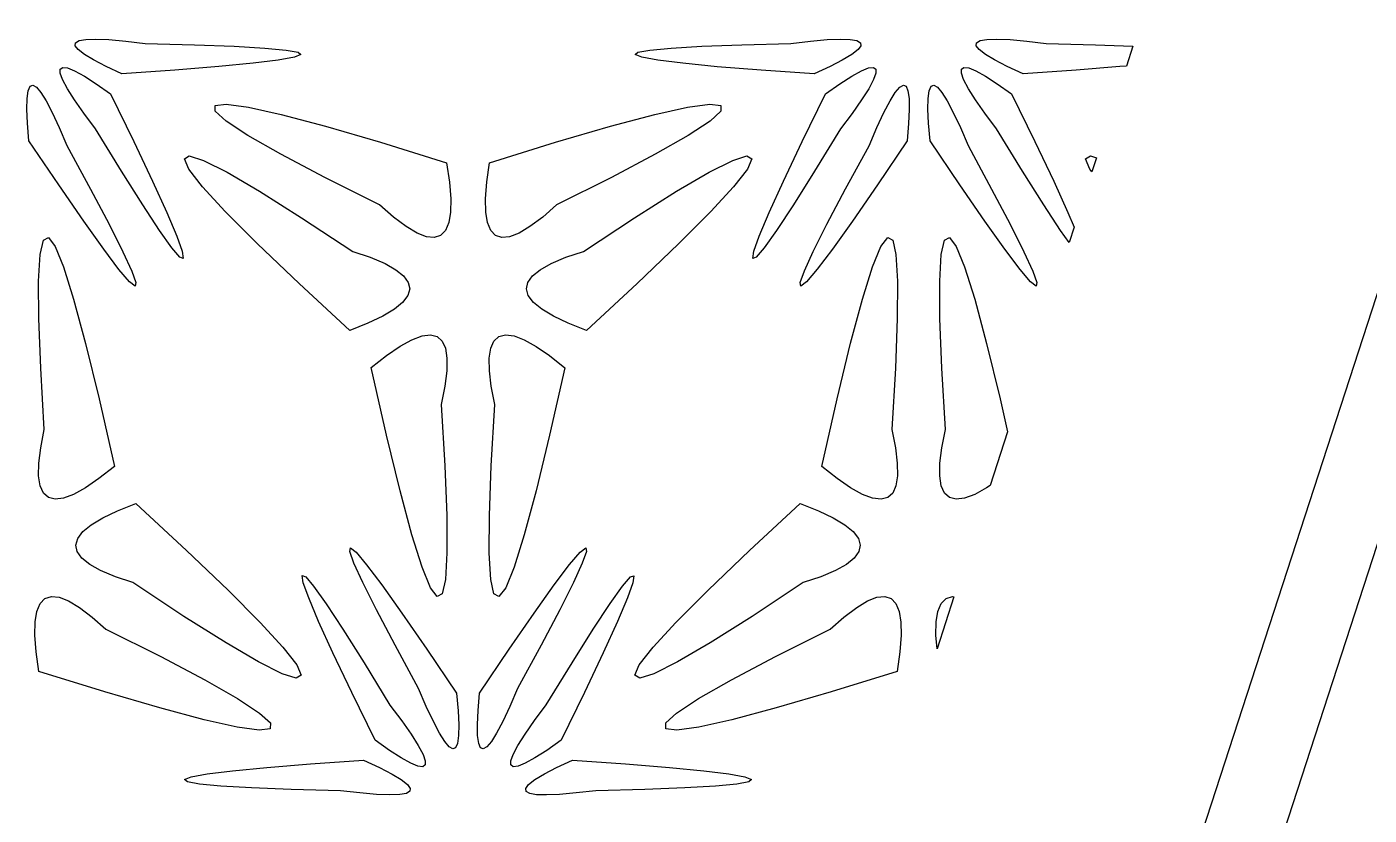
# Model space of a CAD drawing. Header units: metres. Extents: x 20 to 1108, y 20 to 485.
# Drawn here: x 321.1 to 373.2, y 135.4 to 166 of the extents above; entities that cross this region are included whole.
import ezdxf

# ---------------------------------------------------------------- set-up
doc = ezdxf.new("R2010")
doc.units = ezdxf.units.M

msp = doc.modelspace()

# ---------------------------------------------------------------- linework, layer by layer
for p, q in [((329.463, 20.0001), (404.463, 250.826)), ((407.617, 250.826), (332.617, 20)), ((322.955, 165.247), (322.968, 165.363)), ((322.968, 165.363), (323.107, 165.445)), ((323.107, 165.445), (323.369, 165.492)), ((323.369, 165.492), (323.756, 165.505)), ((323.756, 165.505), (324.266, 165.484)), ((324.266, 165.484), (324.915, 165.429)), ((324.915, 165.429), (325.671, 165.339)), ((325.671, 165.339), (327.582, 165.288)), ((327.582, 165.288), (329.129, 165.228)), ((347.297, 165.229), (348.844, 165.288)), ((348.844, 165.288), (350.755, 165.34)), ((350.755, 165.34), (351.512, 165.428)), ((351.512, 165.428), (352.161, 165.485)), ((352.161, 165.485), (352.67, 165.506)), ((352.67, 165.506), (353.057, 165.493)), ((353.057, 165.493), (353.32, 165.445)), ((353.32, 165.445), (353.458, 165.364)), ((353.458, 165.364), (353.471, 165.248)), ((357.955, 165.247), (357.968, 165.363)), ((357.968, 165.363), (358.107, 165.445)), ((358.107, 165.445), (358.369, 165.492)), ((358.369, 165.492), (358.756, 165.505)), ((358.756, 165.505), (359.266, 165.484)), ((359.266, 165.484), (359.915, 165.429)), ((359.915, 165.429), (360.671, 165.339)), ((360.671, 165.339), (362.582, 165.288)), ((362.582, 165.288), (364.034, 165.232)), ((323.066, 165.099), (322.955, 165.247)), ((323.31, 164.91), (323.066, 165.099)), ((323.666, 164.695), (323.31, 164.91)), ((329.129, 165.228), (330.319, 165.159)), ((330.319, 165.159), (331.151, 165.081)), ((331.466, 164.798), (330.842, 164.684)), ((331.151, 165.081), (331.613, 164.995)), ((331.721, 164.901), (331.466, 164.798)), ((331.613, 164.995), (331.721, 164.901)), ((344.705, 164.901), (344.814, 164.996)), ((344.96, 164.798), (344.705, 164.901)), ((344.814, 164.996), (345.276, 165.081)), ((345.584, 164.684), (344.96, 164.798)), ((345.276, 165.081), (346.108, 165.159)), ((346.108, 165.159), (347.297, 165.229)), ((353.117, 164.91), (352.749, 164.69)), ((353.361, 165.1), (353.117, 164.91)), ((353.471, 165.248), (353.361, 165.1)), ((358.066, 165.099), (357.955, 165.247)), ((358.31, 164.91), (358.066, 165.099)), ((358.666, 164.695), (358.31, 164.91)), ((364.034, 165.232), (363.784, 164.46)), ((322.374, 164.176), (322.376, 164.337)), ((322.376, 164.337), (322.47, 164.407)), ((322.47, 164.407), (322.659, 164.384)), ((322.659, 164.384), (322.932, 164.273)), ((322.932, 164.273), (323.315, 164.062)), ((324.153, 164.441), (323.666, 164.695)), ((324.771, 164.151), (324.153, 164.441)), ((326.828, 164.298), (324.771, 164.151)), ((328.533, 164.436), (326.828, 164.298)), ((329.865, 164.565), (328.533, 164.436)), ((330.842, 164.684), (329.865, 164.565)), ((346.562, 164.566), (345.584, 164.684)), ((347.893, 164.434), (346.562, 164.566)), ((349.597, 164.299), (347.893, 164.434)), ((351.656, 164.152), (349.597, 164.299)), ((352.274, 164.443), (351.656, 164.152)), ((352.749, 164.69), (352.274, 164.443)), ((353.114, 164.064), (353.491, 164.27)), ((353.491, 164.27), (353.77, 164.385)), ((353.77, 164.385), (353.956, 164.407)), ((353.956, 164.407), (354.049, 164.337)), ((354.049, 164.337), (354.051, 164.176)), ((357.374, 164.176), (357.376, 164.337)), ((357.376, 164.337), (357.47, 164.407)), ((357.47, 164.407), (357.659, 164.384)), ((357.659, 164.384), (357.932, 164.273)), ((357.932, 164.273), (358.315, 164.062)), ((359.153, 164.441), (358.666, 164.695)), ((359.771, 164.151), (359.153, 164.441)), ((361.828, 164.298), (359.771, 164.151)), ((363.533, 164.436), (361.828, 164.298)), ((363.784, 164.46), (363.533, 164.436)), ((321.199, 163.672), (321.305, 163.72)), ((321.305, 163.72), (321.446, 163.64)), ((322.462, 163.934), (322.374, 164.176)), ((322.653, 163.577), (322.462, 163.934)), ((323.315, 164.062), (323.766, 163.772)), ((323.766, 163.772), (324.326, 163.381)), ((352.099, 163.383), (352.657, 163.772)), ((352.657, 163.772), (353.114, 164.064)), ((353.965, 163.937), (353.774, 163.577)), ((354.051, 164.176), (353.965, 163.937)), ((354.981, 163.64), (355.121, 163.72)), ((355.121, 163.72), (355.228, 163.673)), ((356.199, 163.672), (356.305, 163.72)), ((356.305, 163.72), (356.446, 163.64)), ((357.462, 163.934), (357.374, 164.176)), ((357.653, 163.577), (357.462, 163.934)), ((358.315, 164.062), (358.766, 163.772)), ((358.766, 163.772), (359.326, 163.381)), ((321.076, 162.781), (321.084, 163.196)), ((321.084, 163.196), (321.126, 163.501)), ((321.126, 163.501), (321.199, 163.672)), ((321.446, 163.64), (321.621, 163.432)), ((321.621, 163.432), (321.82, 163.113)), ((322.925, 163.145), (322.653, 163.577)), ((324.326, 163.381), (325.229, 161.526)), ((351.197, 161.526), (352.099, 163.383)), ((353.774, 163.577), (353.5, 163.145)), ((354.607, 163.114), (354.805, 163.432)), ((354.805, 163.432), (354.981, 163.64)), ((355.228, 163.673), (355.3, 163.502)), ((355.3, 163.502), (355.343, 163.197)), ((355.343, 163.197), (355.351, 162.769)), ((356.076, 162.781), (356.083, 163.196)), ((356.083, 163.196), (356.126, 163.501)), ((356.126, 163.501), (356.199, 163.672)), ((356.446, 163.64), (356.621, 163.432)), ((356.621, 163.432), (356.82, 163.113)), ((357.925, 163.145), (357.653, 163.577)), ((359.326, 163.381), (360.229, 161.526)), ((321.099, 162.234), (321.076, 162.781)), ((321.82, 163.113), (322.06, 162.652)), ((323.29, 162.623), (322.925, 163.145)), ((328.393, 162.708), (328.396, 162.932)), ((328.812, 162.321), (328.393, 162.708)), ((328.396, 162.932), (328.824, 162.984)), ((328.824, 162.984), (329.683, 162.866)), ((329.683, 162.866), (330.96, 162.58)), ((345.466, 162.58), (346.743, 162.867)), ((346.743, 162.867), (347.603, 162.984)), ((347.603, 162.984), (348.031, 162.933)), ((348.034, 162.709), (347.615, 162.322)), ((348.031, 162.933), (348.034, 162.709)), ((353.5, 163.145), (353.135, 162.621)), ((354.367, 162.656), (354.607, 163.114)), ((355.351, 162.769), (355.326, 162.233)), ((356.099, 162.234), (356.076, 162.781)), ((356.82, 163.113), (357.06, 162.652)), ((358.29, 162.623), (357.925, 163.145)), ((321.157, 161.553), (321.099, 162.234)), ((322.06, 162.652), (322.337, 162.067)), ((323.745, 162.014), (323.29, 162.623)), ((329.665, 161.76), (328.812, 162.321)), ((330.96, 162.58), (332.679, 162.121)), ((343.747, 162.122), (345.466, 162.58)), ((347.615, 162.322), (346.761, 161.761)), ((353.135, 162.621), (352.68, 162.014)), ((354.092, 162.069), (354.367, 162.656)), ((355.326, 162.233), (355.27, 161.553)), ((356.157, 161.553), (356.099, 162.234)), ((357.06, 162.652), (357.336, 162.067)), ((358.745, 162.014), (358.29, 162.623)), ((322.337, 162.067), (322.635, 161.369)), ((324.749, 160.379), (323.745, 162.014)), ((330.94, 161.032), (329.665, 161.76)), ((332.679, 162.121), (334.817, 161.498)), ((341.61, 161.498), (343.747, 162.122)), ((346.761, 161.761), (345.483, 161.031)), ((352.68, 162.014), (351.676, 160.379)), ((353.789, 161.363), (354.092, 162.069)), ((357.336, 162.067), (357.635, 161.369)), ((359.749, 160.379), (358.745, 162.014)), ((322.315, 159.842), (321.157, 161.553)), ((322.635, 161.369), (323.55, 159.683)), ((325.229, 161.526), (325.963, 159.983)), ((334.817, 161.498), (337.378, 160.705)), ((339.048, 160.705), (341.61, 161.498)), ((350.464, 159.984), (351.197, 161.526)), ((352.878, 159.686), (353.789, 161.363)), ((355.27, 161.553), (354.112, 159.843)), ((357.315, 159.842), (356.157, 161.553)), ((357.635, 161.369), (358.55, 159.683)), ((360.229, 161.526), (360.963, 159.983)), ((327.196, 160.855), (327.385, 160.968)), ((327.366, 160.454), (327.196, 160.855)), ((327.385, 160.968), (327.933, 160.796)), ((327.933, 160.796), (328.854, 160.334)), ((332.645, 160.132), (330.94, 161.032)), ((337.378, 160.705), (337.489, 159.945)), ((338.939, 159.956), (339.048, 160.705)), ((345.483, 161.031), (343.779, 160.131)), ((347.574, 160.334), (348.493, 160.796)), ((348.493, 160.796), (349.041, 160.968)), ((349.041, 160.968), (349.231, 160.855)), ((349.231, 160.855), (349.061, 160.455)), ((362.196, 160.855), (362.385, 160.968)), ((362.366, 160.454), (362.196, 160.855)), ((362.385, 160.968), (362.624, 160.893)), ((362.624, 160.893), (362.448, 160.349)), ((325.576, 159.068), (324.749, 160.379)), ((327.9, 159.765), (327.366, 160.454)), ((328.854, 160.334), (330.114, 159.598)), ((334.778, 159.065), (332.645, 160.132)), ((343.779, 160.131), (341.649, 159.066)), ((346.315, 159.6), (347.574, 160.334)), ((349.061, 160.455), (348.527, 159.766)), ((351.676, 160.379), (350.85, 159.068)), ((360.576, 159.068), (359.749, 160.379)), ((362.448, 160.349), (362.366, 160.454)), ((323.284, 158.44), (322.315, 159.842)), ((323.55, 159.683), (324.272, 158.312)), ((325.963, 159.983), (326.516, 158.765)), ((328.782, 158.808), (327.9, 159.765)), ((330.114, 159.598), (331.748, 158.569)), ((337.489, 159.945), (337.538, 159.304)), ((338.888, 159.305), (338.939, 159.956)), ((344.678, 158.57), (346.315, 159.6)), ((348.527, 159.766), (347.644, 158.808)), ((349.909, 158.765), (350.464, 159.984)), ((352.155, 158.313), (352.878, 159.686)), ((354.112, 159.843), (353.144, 158.44)), ((358.284, 158.44), (357.315, 159.842)), ((358.55, 159.683), (359.272, 158.312)), ((360.963, 159.983), (361.516, 158.765)), ((326.227, 158.076), (325.576, 159.068)), ((335.313, 158.594), (334.778, 159.065)), ((337.538, 159.304), (337.529, 158.786)), ((338.898, 158.787), (338.888, 159.305)), ((341.649, 159.066), (341.114, 158.595)), ((350.85, 159.068), (350.198, 158.075)), ((361.227, 158.076), (360.576, 159.068)), ((326.516, 158.765), (326.904, 157.85)), ((330.034, 157.551), (328.782, 158.808)), ((331.748, 158.569), (333.734, 157.26)), ((335.806, 158.224), (335.313, 158.594)), ((337.529, 158.786), (337.463, 158.381)), ((338.963, 158.381), (338.898, 158.787)), ((341.114, 158.595), (340.619, 158.224)), ((342.692, 157.26), (344.678, 158.57)), ((347.644, 158.808), (346.39, 157.55)), ((349.523, 157.85), (349.909, 158.765)), ((361.516, 158.765), (361.752, 158.207)), ((324.062, 157.347), (323.284, 158.44)), ((324.272, 158.312), (324.806, 157.248)), ((326.71, 157.394), (326.227, 158.076)), ((336.233, 157.971), (335.806, 158.224)), ((337.331, 158.069), (337.147, 157.88)), ((337.463, 158.381), (337.331, 158.069)), ((339.095, 158.07), (338.963, 158.381)), ((339.28, 157.881), (339.095, 158.07)), ((340.619, 158.224), (340.194, 157.971)), ((350.198, 158.075), (349.715, 157.394)), ((351.624, 157.254), (352.155, 158.313)), ((353.144, 158.44), (352.365, 157.347)), ((359.062, 157.347), (358.284, 158.44)), ((359.272, 158.312), (359.806, 157.248)), ((361.558, 157.609), (361.227, 158.076)), ((361.752, 158.207), (361.558, 157.609)), ((321.593, 157.135), (321.72, 157.694)), ((321.72, 157.694), (321.913, 157.802)), ((321.913, 157.802), (322.176, 157.453)), ((326.904, 157.85), (327.112, 157.271)), ((331.648, 156.011), (330.034, 157.551)), ((336.597, 157.827), (336.233, 157.971)), ((336.897, 157.8), (336.597, 157.827)), ((337.147, 157.88), (336.897, 157.8)), ((339.53, 157.8), (339.28, 157.881)), ((339.829, 157.828), (339.53, 157.8)), ((340.194, 157.971), (339.829, 157.828)), ((346.39, 157.55), (344.778, 156.011)), ((349.314, 157.271), (349.523, 157.85)), ((354.251, 157.454), (354.513, 157.802)), ((354.513, 157.802), (354.706, 157.693)), ((354.706, 157.693), (354.833, 157.136)), ((356.593, 157.135), (356.72, 157.694)), ((356.72, 157.694), (356.913, 157.802)), ((356.913, 157.802), (357.176, 157.453)), ((321.534, 156.107), (321.593, 157.135)), ((322.176, 157.453), (322.497, 156.664)), ((324.654, 156.563), (324.062, 157.347)), ((324.806, 157.248), (325.152, 156.495)), ((327.017, 157.034), (326.71, 157.394)), ((327.152, 156.987), (327.017, 157.034)), ((327.112, 157.271), (327.152, 156.987)), ((333.734, 157.26), (334.41, 157.031)), ((334.41, 157.031), (334.989, 156.785)), ((341.437, 156.786), (342.015, 157.031)), ((342.015, 157.031), (342.692, 157.26)), ((349.274, 156.987), (349.314, 157.271)), ((349.409, 157.034), (349.274, 156.987)), ((349.715, 157.394), (349.409, 157.034)), ((351.278, 156.502), (351.624, 157.254)), ((352.365, 157.347), (351.773, 156.564)), ((353.929, 156.664), (354.251, 157.454)), ((354.833, 157.136), (354.893, 156.108)), ((356.534, 156.107), (356.593, 157.135)), ((357.176, 157.453), (357.497, 156.664)), ((359.654, 156.563), (359.062, 157.347)), ((359.806, 157.248), (360.152, 156.495)), ((322.497, 156.664), (322.892, 155.407)), ((325.064, 156.079), (324.654, 156.563)), ((325.152, 156.495), (325.309, 156.048)), ((334.989, 156.785), (335.409, 156.55)), ((335.409, 156.55), (335.711, 156.307)), ((340.714, 156.307), (341.016, 156.55)), ((341.016, 156.55), (341.437, 156.786)), ((351.118, 156.049), (351.278, 156.502)), ((351.773, 156.564), (351.364, 156.08)), ((353.534, 155.407), (353.929, 156.664)), ((357.497, 156.664), (357.892, 155.407)), ((360.064, 156.079), (359.654, 156.563)), ((360.152, 156.495), (360.309, 156.048)), ((321.541, 154.651), (321.534, 156.107)), ((325.278, 155.912), (325.064, 156.079)), ((325.309, 156.048), (325.278, 155.912)), ((333.617, 154.189), (331.648, 156.011)), ((335.711, 156.307), (335.893, 156.054)), ((335.893, 156.054), (335.946, 155.8)), ((340.48, 155.801), (340.533, 156.054)), ((340.533, 156.054), (340.714, 156.307)), ((344.778, 156.011), (342.809, 154.189)), ((351.142, 155.909), (351.118, 156.049)), ((351.364, 156.08), (351.142, 155.909)), ((354.893, 156.108), (354.885, 154.649)), ((356.541, 154.651), (356.534, 156.107)), ((360.278, 155.912), (360.064, 156.079)), ((360.309, 156.048), (360.278, 155.912)), ((322.892, 155.407), (323.356, 153.689)), ((335.871, 155.544), (335.67, 155.277)), ((335.946, 155.8), (335.871, 155.544)), ((340.553, 155.542), (340.48, 155.801)), ((340.753, 155.277), (340.553, 155.542)), ((353.073, 153.69), (353.534, 155.407)), ((357.892, 155.407), (358.356, 153.689)), ((335.351, 155.015), (334.899, 154.742)), ((335.67, 155.277), (335.351, 155.015)), ((341.078, 155.013), (340.753, 155.277)), ((341.527, 154.743), (341.078, 155.013)), ((321.615, 152.725), (321.541, 154.651)), ((334.326, 154.471), (333.617, 154.189)), ((334.899, 154.742), (334.326, 154.471)), ((342.096, 154.472), (341.527, 154.743)), ((342.809, 154.189), (342.096, 154.472)), ((354.885, 154.649), (354.812, 152.724)), ((356.615, 152.725), (356.541, 154.651)), ((335.571, 153.573), (336.034, 153.829)), ((336.034, 153.829), (336.426, 153.978)), ((336.426, 153.978), (336.753, 154.019)), ((336.753, 154.019), (337.013, 153.953)), ((337.013, 153.953), (337.208, 153.777)), ((339.218, 153.777), (339.413, 153.953)), ((339.413, 153.953), (339.673, 154.018)), ((339.673, 154.018), (340, 153.977)), ((340, 153.977), (340.393, 153.828)), ((340.393, 153.828), (340.856, 153.572)), ((323.356, 153.689), (323.881, 151.528)), ((335.05, 153.217), (335.571, 153.573)), ((337.208, 153.777), (337.331, 153.505)), ((337.331, 153.505), (337.392, 153.109)), ((339.034, 153.109), (339.095, 153.505)), ((339.095, 153.505), (339.218, 153.777)), ((340.856, 153.572), (341.376, 153.217)), ((352.545, 151.529), (353.073, 153.69)), ((358.356, 153.689), (358.881, 151.528)), ((334.451, 152.744), (335.05, 153.217)), ((337.392, 153.109), (337.386, 152.619)), ((339.04, 152.619), (339.034, 153.109)), ((341.376, 153.217), (341.975, 152.743)), ((321.755, 150.344), (321.615, 152.725)), ((335.045, 150.124), (334.451, 152.744)), ((337.386, 152.619), (337.314, 152.024)), ((339.113, 152.024), (339.04, 152.619)), ((341.975, 152.743), (341.381, 150.123)), ((354.812, 152.724), (354.671, 150.344)), ((356.755, 150.344), (356.615, 152.725)), ((337.314, 152.024), (337.171, 151.309)), ((339.255, 151.308), (339.113, 152.024)), ((323.881, 151.528), (324.475, 148.908)), ((337.171, 151.309), (337.312, 148.927)), ((339.115, 148.933), (339.255, 151.308)), ((351.951, 148.909), (352.545, 151.529)), ((358.881, 151.528), (359.169, 150.258)), ((321.613, 149.629), (321.755, 150.344)), ((354.671, 150.344), (354.814, 149.629)), ((356.613, 149.629), (356.755, 150.344)), ((359.169, 150.258), (358.492, 148.172)), ((335.571, 147.963), (335.045, 150.124)), ((341.381, 150.123), (340.854, 147.963)), ((321.54, 149.033), (321.613, 149.629)), ((354.814, 149.629), (354.886, 149.033)), ((356.54, 149.033), (356.613, 149.629)), ((321.534, 148.542), (321.54, 149.033)), ((324.475, 148.908), (323.878, 148.438)), ((337.312, 148.927), (337.385, 147.002)), ((339.041, 147.008), (339.115, 148.933)), ((352.548, 148.439), (351.951, 148.909)), ((354.886, 149.033), (354.893, 148.542)), ((356.534, 148.542), (356.54, 149.033)), ((321.595, 148.148), (321.534, 148.542)), ((321.718, 147.875), (321.595, 148.148)), ((323.356, 148.079), (322.893, 147.824)), ((323.878, 148.438), (323.356, 148.079)), ((353.07, 148.08), (352.548, 148.439)), ((353.534, 147.824), (353.07, 148.08)), ((354.831, 148.149), (354.708, 147.875)), ((354.893, 148.542), (354.831, 148.149)), ((356.595, 148.148), (356.534, 148.542)), ((356.718, 147.875), (356.595, 148.148)), ((358.356, 148.079), (357.893, 147.824)), ((358.492, 148.172), (358.356, 148.079)), ((321.913, 147.699), (321.718, 147.875)), ((322.173, 147.634), (321.913, 147.699)), ((322.5, 147.675), (322.173, 147.634)), ((322.893, 147.824), (322.5, 147.675)), ((336.034, 146.245), (335.571, 147.963)), ((340.854, 147.963), (340.392, 146.245)), ((353.926, 147.676), (353.534, 147.824)), ((354.253, 147.634), (353.926, 147.676)), ((354.513, 147.699), (354.253, 147.634)), ((354.708, 147.875), (354.513, 147.699)), ((356.913, 147.699), (356.718, 147.875)), ((357.173, 147.634), (356.913, 147.699)), ((357.5, 147.675), (357.173, 147.634)), ((357.893, 147.824), (357.5, 147.675)), ((324.028, 146.91), (324.6, 147.183)), ((324.6, 147.183), (325.31, 147.464)), ((325.31, 147.464), (327.279, 145.643)), ((349.149, 145.642), (351.117, 147.464)), ((351.117, 147.464), (351.83, 147.182)), ((351.83, 147.182), (352.399, 146.91)), ((323.256, 146.375), (323.576, 146.637)), ((323.576, 146.637), (324.028, 146.91)), ((337.385, 147.002), (337.392, 145.546)), ((339.034, 145.545), (339.041, 147.008)), ((352.399, 146.91), (352.848, 146.641)), ((352.848, 146.641), (353.173, 146.375)), ((322.981, 145.853), (323.055, 146.109)), ((323.055, 146.109), (323.256, 146.375)), ((336.428, 144.991), (336.034, 146.245)), ((340.392, 146.245), (339.998, 144.991)), ((353.173, 146.375), (353.373, 146.11)), ((353.373, 146.11), (353.447, 145.853)), ((323.034, 145.599), (322.981, 145.853)), ((323.215, 145.346), (323.034, 145.599)), ((327.279, 145.643), (328.892, 144.103)), ((333.617, 145.606), (333.649, 145.74)), ((333.775, 145.157), (333.617, 145.606)), ((333.649, 145.74), (333.863, 145.574)), ((333.863, 145.574), (334.273, 145.089)), ((337.392, 145.546), (337.333, 144.518)), ((339.093, 144.518), (339.034, 145.545)), ((342.159, 145.095), (342.563, 145.572)), ((342.563, 145.572), (342.784, 145.743)), ((342.808, 145.604), (342.649, 145.152)), ((342.784, 145.743), (342.808, 145.604)), ((347.539, 144.106), (349.149, 145.642)), ((353.394, 145.599), (353.212, 145.346)), ((353.447, 145.853), (353.394, 145.599)), ((323.517, 145.104), (323.215, 145.346)), ((323.938, 144.867), (323.517, 145.104)), ((334.12, 144.404), (333.775, 145.157)), ((334.273, 145.089), (334.865, 144.307)), ((336.75, 144.199), (336.428, 144.991)), ((339.998, 144.991), (339.675, 144.198)), ((341.564, 144.309), (342.159, 145.095)), ((342.649, 145.152), (342.304, 144.402)), ((352.91, 145.103), (352.49, 144.866)), ((353.212, 145.346), (352.91, 145.103)), ((324.517, 144.621), (323.938, 144.867)), ((325.193, 144.394), (324.517, 144.621)), ((331.814, 144.385), (331.775, 144.669)), ((331.775, 144.669), (331.909, 144.617)), ((331.909, 144.617), (332.216, 144.259)), ((337.333, 144.518), (337.206, 143.957)), ((339.22, 143.959), (339.093, 144.518)), ((344.211, 144.259), (344.518, 144.618)), ((344.518, 144.618), (344.653, 144.665)), ((344.653, 144.665), (344.613, 144.382)), ((351.91, 144.621), (351.235, 144.394)), ((352.49, 144.866), (351.91, 144.621)), ((327.178, 143.083), (325.193, 144.394)), ((328.892, 144.103), (330.145, 142.845)), ((332.023, 143.802), (331.814, 144.385)), ((332.216, 144.259), (332.7, 143.576)), ((334.655, 143.341), (334.12, 144.404)), ((334.865, 144.307), (335.643, 143.212)), ((337.013, 143.851), (336.75, 144.199)), ((337.206, 143.957), (337.013, 143.851)), ((339.413, 143.852), (339.22, 143.959)), ((339.675, 144.198), (339.413, 143.852)), ((340.784, 143.215), (341.564, 144.309)), ((342.304, 144.402), (341.772, 143.34)), ((343.731, 143.579), (344.211, 144.259)), ((344.613, 144.382), (344.404, 143.802)), ((346.283, 142.845), (347.539, 144.106)), ((351.235, 144.394), (349.248, 143.082)), ((321.463, 143.273), (321.595, 143.583)), ((321.595, 143.583), (321.78, 143.773)), ((321.78, 143.773), (322.03, 143.854)), ((322.03, 143.854), (322.329, 143.825)), ((322.329, 143.825), (322.694, 143.683)), ((322.694, 143.683), (323.118, 143.43)), ((323.118, 143.43), (323.614, 143.059)), ((332.41, 142.887), (332.023, 143.802)), ((332.7, 143.576), (333.351, 142.583)), ((343.077, 142.587), (343.731, 143.579)), ((344.404, 143.802), (344.017, 142.887)), ((352.813, 143.058), (353.308, 143.429)), ((353.308, 143.429), (353.733, 143.682)), ((353.733, 143.682), (354.097, 143.825)), ((354.097, 143.825), (354.397, 143.853)), ((354.397, 143.853), (354.647, 143.773)), ((354.647, 143.773), (354.831, 143.582)), ((354.831, 143.582), (354.963, 143.272)), ((357.086, 143.849), (356.429, 141.824)), ((356.463, 143.273), (356.595, 143.583)), ((356.595, 143.583), (356.78, 143.773)), ((356.78, 143.773), (357.03, 143.854)), ((357.03, 143.854), (357.086, 143.849)), ((321.388, 142.349), (321.398, 142.866)), ((321.398, 142.866), (321.463, 143.273)), ((323.614, 143.059), (324.149, 142.588)), ((328.813, 142.054), (327.178, 143.083)), ((332.963, 141.67), (332.41, 142.887)), ((335.376, 141.969), (334.655, 143.341)), ((335.643, 143.212), (336.612, 141.811)), ((339.816, 141.812), (340.784, 143.215)), ((341.772, 143.34), (341.049, 141.968)), ((344.017, 142.887), (343.463, 141.67)), ((349.248, 143.082), (347.612, 142.053)), ((352.278, 142.587), (352.813, 143.058)), ((354.963, 143.272), (355.029, 142.865)), ((355.029, 142.865), (355.038, 142.349)), ((356.388, 142.349), (356.398, 142.866)), ((356.398, 142.866), (356.463, 143.273)), ((321.438, 141.707), (321.388, 142.349)), ((324.149, 142.588), (326.282, 141.522)), ((330.145, 142.845), (331.025, 141.891)), ((333.351, 142.583), (334.177, 141.274)), ((342.251, 141.275), (343.077, 142.587)), ((345.402, 141.89), (346.283, 142.845)), ((350.15, 141.523), (352.278, 142.587)), ((355.038, 142.349), (354.989, 141.706)), ((356.429, 141.824), (356.388, 142.349)), ((330.073, 141.318), (328.813, 142.054)), ((331.025, 141.891), (331.561, 141.198)), ((336.291, 140.283), (335.376, 141.969)), ((341.049, 141.968), (340.137, 140.289)), ((344.866, 141.197), (345.402, 141.89)), ((347.612, 142.053), (346.353, 141.318)), ((321.548, 140.948), (321.438, 141.707)), ((326.282, 141.522), (327.987, 140.62)), ((330.993, 140.857), (330.073, 141.318)), ((333.698, 140.127), (332.963, 141.67)), ((336.612, 141.811), (337.77, 140.1)), ((338.657, 140.1), (339.816, 141.812)), ((343.463, 141.67), (342.73, 140.127)), ((346.353, 141.318), (345.433, 140.857)), ((348.448, 140.623), (350.15, 141.523)), ((354.989, 141.706), (354.878, 140.947)), ((324.11, 140.154), (321.548, 140.948)), ((331.541, 140.685), (330.993, 140.857)), ((331.731, 140.798), (331.541, 140.685)), ((331.561, 141.198), (331.731, 140.798)), ((334.177, 141.274), (335.181, 139.64)), ((341.25, 139.647), (342.251, 141.275)), ((344.696, 140.798), (344.866, 141.197)), ((344.885, 140.685), (344.696, 140.798)), ((345.433, 140.857), (344.885, 140.685)), ((354.878, 140.947), (352.317, 140.154)), ((327.987, 140.62), (329.257, 139.895)), ((336.589, 139.586), (336.291, 140.283)), ((340.137, 140.289), (339.834, 139.584)), ((347.169, 139.895), (348.448, 140.623)), ((326.247, 139.531), (324.11, 140.154)), ((329.257, 139.895), (330.115, 139.33)), ((334.6, 138.272), (333.698, 140.127)), ((337.77, 140.1), (337.827, 139.419)), ((338.6, 139.425), (338.657, 140.1)), ((342.73, 140.127), (341.827, 138.271)), ((346.312, 139.33), (347.169, 139.895)), ((352.317, 140.154), (350.179, 139.53)), ((327.966, 139.072), (326.247, 139.531)), ((330.115, 139.33), (330.534, 138.944)), ((335.181, 139.64), (335.636, 139.029)), ((336.867, 139), (336.589, 139.586)), ((337.827, 139.419), (337.851, 138.871)), ((338.576, 138.883), (338.6, 139.425)), ((339.834, 139.584), (339.563, 139.001)), ((340.793, 139.034), (341.25, 139.647)), ((345.893, 138.943), (346.312, 139.33)), ((350.179, 139.53), (348.46, 139.072)), ((329.243, 138.786), (327.966, 139.072)), ((330.103, 138.668), (329.243, 138.786)), ((330.531, 138.721), (330.103, 138.668)), ((330.534, 138.944), (330.531, 138.721)), ((335.636, 139.029), (336.001, 138.508)), ((337.104, 138.543), (336.867, 139)), ((337.851, 138.871), (337.842, 138.456)), ((338.583, 138.455), (338.576, 138.883)), ((339.563, 139.001), (339.323, 138.543)), ((340.426, 138.508), (340.793, 139.034)), ((345.896, 138.72), (345.893, 138.943)), ((346.324, 138.668), (345.896, 138.72)), ((347.183, 138.785), (346.324, 138.668)), ((348.46, 139.072), (347.183, 138.785)), ((335.16, 137.88), (334.6, 138.272)), ((336.001, 138.508), (336.274, 138.075)), ((337.305, 138.221), (337.104, 138.543)), ((337.481, 138.013), (337.305, 138.221)), ((337.842, 138.456), (337.8, 138.151)), ((338.626, 138.151), (338.583, 138.455)), ((339.121, 138.221), (338.946, 138.012)), ((339.323, 138.543), (339.121, 138.221)), ((340.153, 138.075), (340.426, 138.508)), ((341.827, 138.271), (341.27, 137.881)), ((335.612, 137.591), (335.16, 137.88)), ((336.274, 138.075), (336.464, 137.719)), ((336.464, 137.719), (336.552, 137.478)), ((337.621, 137.934), (337.481, 138.013)), ((337.728, 137.981), (337.621, 137.934)), ((337.8, 138.151), (337.728, 137.981)), ((338.699, 137.981), (338.626, 138.151)), ((338.805, 137.933), (338.699, 137.981)), ((338.946, 138.012), (338.805, 137.933)), ((339.875, 137.478), (339.963, 137.718)), ((339.963, 137.718), (340.153, 138.075)), ((341.27, 137.881), (340.813, 137.589)), ((329.062, 137.087), (330.394, 137.217)), ((330.394, 137.217), (332.098, 137.355)), ((332.098, 137.355), (334.156, 137.501)), ((334.156, 137.501), (334.774, 137.211)), ((334.774, 137.211), (335.26, 136.957)), ((335.993, 137.381), (335.612, 137.591)), ((336.268, 137.269), (335.993, 137.381)), ((336.456, 137.245), (336.268, 137.269)), ((336.55, 137.316), (336.456, 137.245)), ((336.552, 137.478), (336.55, 137.316)), ((339.877, 137.316), (339.875, 137.478)), ((339.97, 137.245), (339.877, 137.316)), ((340.157, 137.268), (339.97, 137.245)), ((340.436, 137.382), (340.157, 137.268)), ((340.813, 137.589), (340.436, 137.382)), ((341.177, 136.963), (341.653, 137.21)), ((341.653, 137.21), (342.271, 137.5)), ((342.271, 137.5), (344.329, 137.354)), ((344.329, 137.354), (346.034, 137.218)), ((346.034, 137.218), (347.365, 137.087)), ((327.205, 136.751), (327.46, 136.856)), ((327.314, 136.657), (327.205, 136.751)), ((327.776, 136.571), (327.314, 136.657)), ((327.46, 136.856), (328.084, 136.969)), ((328.084, 136.969), (329.062, 137.087)), ((335.26, 136.957), (335.617, 136.742)), ((335.617, 136.742), (335.861, 136.553)), ((340.566, 136.553), (340.81, 136.742)), ((340.81, 136.742), (341.177, 136.963)), ((347.365, 137.087), (348.342, 136.968)), ((348.342, 136.968), (348.966, 136.855)), ((349.113, 136.656), (348.651, 136.571)), ((348.966, 136.855), (349.221, 136.75)), ((349.221, 136.75), (349.113, 136.656)), ((328.608, 136.493), (327.776, 136.571)), ((329.797, 136.425), (328.608, 136.493)), ((331.344, 136.364), (329.797, 136.425)), ((333.255, 136.314), (331.344, 136.364)), ((334.011, 136.224), (333.255, 136.314)), ((334.66, 136.168), (334.011, 136.224)), ((335.17, 136.148), (334.66, 136.168)), ((335.557, 136.16), (335.17, 136.148)), ((335.82, 136.207), (335.557, 136.16)), ((335.958, 136.289), (335.82, 136.207)), ((335.861, 136.553), (335.971, 136.405)), ((335.971, 136.405), (335.958, 136.289)), ((340.455, 136.404), (340.566, 136.553)), ((340.468, 136.288), (340.455, 136.404)), ((340.607, 136.207), (340.468, 136.288)), ((340.869, 136.159), (340.607, 136.207)), ((341.256, 136.147), (340.869, 136.159)), ((341.765, 136.167), (341.256, 136.147)), ((342.414, 136.226), (341.765, 136.167)), ((343.171, 136.313), (342.414, 136.226)), ((345.082, 136.364), (343.171, 136.313)), ((346.629, 136.424), (345.082, 136.364)), ((347.819, 136.493), (346.629, 136.424)), ((348.651, 136.571), (347.819, 136.493))]:
    msp.add_line(p, q)

doc.saveas('drawing.dxf')
